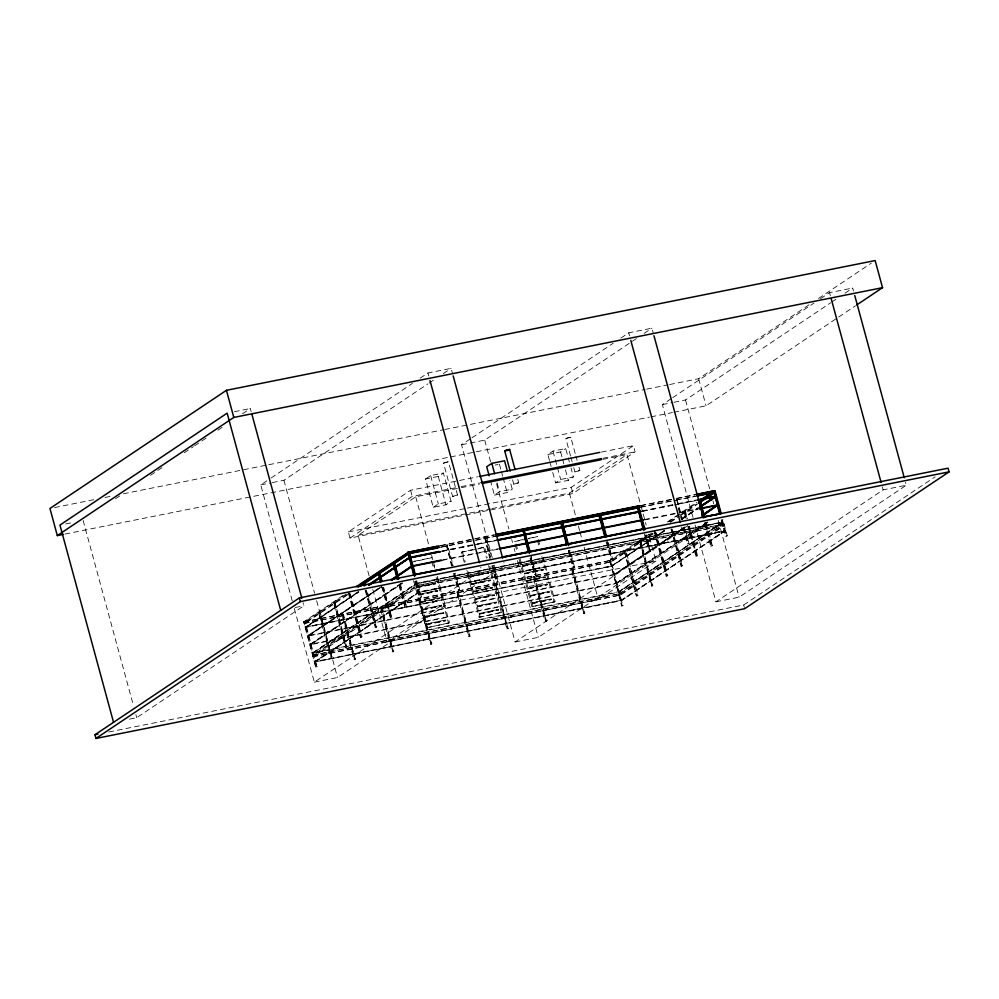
<?xml version="1.0" encoding="UTF-8"?>
<svg xmlns="http://www.w3.org/2000/svg" width="999" height="999" viewBox="0 0 999 999"><rect width="100%" height="100%" fill="white"/><g stroke="black" fill="none" stroke-linecap="round" stroke-linejoin="round"><path stroke-width="0.75" stroke-dasharray="5 3.75" d="M443.531 463.111L448.464 461.688L457.517 494.98L455.394 495.991L452.572 496.403L443.531 463.111L448.464 461.688M452.572 496.403L457.517 494.98M518.681 482.742L513.736 484.165L518.681 482.742L517.494 478.396M570.579 456.006L565.859 438.648L567.981 437.624L570.804 437.225L575.524 454.582M570.804 437.225L565.859 438.648M579.845 470.504L574.9 471.928L579.845 470.504L578.658 466.158M115.522 498.751L122.003 494.418M150.524 475.324L164.773 465.784M184.216 452.759L193.294 446.69M194.593 445.829L206.256 438.012M217.919 430.207L223.102 426.735M242.545 413.723L250.324 408.516L251.136 411.526M292.245 600.849L260.751 484.915L269.817 478.846M271.116 477.972L412.4 383.391M420.167 378.184L427.947 372.977L451.123 368.344L452.347 372.864M272.34 482.604L283.916 480.282L427.784 383.966M429.083 383.104L434.265 379.632M443.344 373.551L451.123 368.344M492.232 557.667L461.55 444.755L470.616 438.686M471.915 437.812L613.199 343.231M620.966 338.024L628.746 332.817L651.91 328.184L653.146 332.704M425.537 478.996L430.644 475.574L443.381 473.026L451.086 501.373L445.979 504.795L433.241 507.342L425.537 478.996L438.274 476.448L443.381 473.026M461.55 444.755L484.715 440.122L636.363 338.599M644.143 333.391L651.91 328.184M487.4 510.601L350.012 538.086L348.326 531.918L410.564 490.259L477.734 476.823M350.012 538.086L412.237 496.416L459.565 486.95M369.131 575.874L358.117 535.364L415.709 496.815L459.802 487.999M433.241 507.342L438.349 503.933L451.086 501.373M129.47 719.13L136.713 717.682L303.908 605.744L303.084 602.734M549.487 460.502L547.864 454.533L552.971 451.111L565.721 448.563L569.368 461.988M305.319 622.227L303.708 622.764L305.319 622.227L316.92 666.907L315.759 667.145L303.621 621.902L343.431 595.242M315.759 667.145L304.033 621.94L304.595 621.565L316.92 666.907M346.104 594.105L305.007 621.615L305.407 623.101L347.789 594.717M318.569 612.824L320.192 612.275L331.78 656.967L330.619 657.192L318.569 612.824L320.192 612.275M333.429 602.872L335.052 602.322L346.641 647.015L345.479 647.24L333.429 602.872L335.052 602.322M490.347 480.194L494.405 495.117L499.512 491.695L512.25 489.148L509.827 480.194M347.689 594.143L304.021 623.376L611.238 561.925L653.621 533.553M304.433 623.426L610.826 561.875L610.264 562.25M547.864 454.533L560.614 451.973L565.721 448.563M358.117 591.783L305.457 627.035L611.838 565.759L664.497 530.506M306.006 626.922L358.666 591.67M358.241 592.232L305.582 627.484L611.962 566.196M494.405 495.117L507.142 492.569L512.25 489.148M306.131 627.372L358.791 592.12M378.446 588.374L307.804 635.664L614.185 574.388L684.827 527.097M381.568 586.55L308.192 635.539M379.845 587.961L307.917 636.113L614.31 574.825L687.512 525.811M308.479 636.001L381.68 586.987M341.933 615.122L343.556 614.585L355.144 659.265L353.983 659.502L341.933 615.122L343.556 614.585M451.598 566.183L446.428 545.167L447.589 544.93L453.221 565.634M445.966 545.466L447.589 544.93M669.605 384.528L698.676 378.708L809.465 304.533M818.481 298.501L871.303 263.137M693.019 517.507L662.349 404.595L671.415 398.514M672.714 397.652L813.985 303.072M820.466 298.726L829.545 292.657L852.709 288.024L853.533 291.034M401.336 583.241L310.14 644.293L616.533 583.016M401.885 583.141L310.427 644.755L402.01 583.578M402.734 582.829L310.264 644.742L616.645 583.453M552.734 472.427L555.569 482.879L560.676 479.458L573.414 476.91L570.991 467.957M673.925 402.272L685.514 399.962L830.681 302.772M831.98 301.898L835.863 299.3M844.942 293.231L852.709 288.024M555.569 482.879L568.306 480.332L573.414 476.91M464.298 562.574L461.488 552.21L472.789 549.512M380.157 607.479L381.78 606.93L393.381 651.623L392.22 651.847L380.157 607.479L381.318 607.242L393.381 651.623M489.822 558.541L484.665 537.512L485.814 537.287L491.046 556.518M722.639 522.564L618.606 592.22L722.739 521.977L416.908 583.141L312.487 652.921L618.881 591.645M313.049 652.809L417.082 583.166M484.19 537.824L485.814 537.287M417.033 583.591L312.612 653.371L618.993 592.082M313.162 653.259L416.908 583.141M723.913 524.075L416.695 585.526L312.662 655.182L619.88 593.731L723.913 524.075L724.312 525.561L620.279 595.204L618.893 595.491L618.493 594.005L722.527 524.363L722.926 525.836L618.893 595.491M313.074 655.232L619.467 593.681L618.905 594.055M416.645 587L435.651 582.991L435.352 583.916L416.82 587.624L416.645 587L723.9 525.511L723.338 525.886L723.501 524.025M416.82 587.624L435.814 583.603M417.52 587.05L417.669 585.202L417.107 585.576L722.939 524.4M314.448 656.38L418.494 586.725L418.082 585.252L314.048 654.907L314.448 656.38L313.062 656.655L417.095 587.012L724.312 525.561M467.407 508.104L571.216 487.337L633.453 445.666L635.127 451.835L572.889 493.506L488.923 510.302M477.797 548.951L484.652 547.14L487.475 557.492M620.779 600.824L725.212 531.043L419.38 592.22L314.947 662L621.341 600.711L725.087 530.606L419.255 591.77L314.835 661.55L621.216 600.274L725.249 530.619L419.155 592.37M315.384 661.438L419.418 591.795M315.509 661.887L419.255 591.77M491.895 508.616L569.418 493.106L627.01 454.545L646.166 525.049M418.656 594.405L437.662 590.384L437.362 591.308L418.818 595.017L418.656 594.405L437.662 590.384M435.651 582.991L435.352 583.916M418.818 595.017L437.824 590.996M330.619 657.192L332.242 656.655M345.479 647.24L347.103 646.703M348.289 592.919L360.352 637.3L361.963 636.75L350.312 593.856M365.159 590.359L375.212 627.347L376.835 626.798L367.182 591.296M381.63 586.326L390.072 617.394L391.695 616.858L383.653 587.262M400.124 583.241L406.556 606.905L404.932 607.442L398.501 583.778M415.372 581.218L419.792 597.489L421.416 596.952L416.995 580.681M673.913 412.25L706.043 405.831L837.449 317.857M838.735 316.995L855.481 305.781M360.352 637.3L361.963 636.75M375.212 627.347L376.835 626.798M390.072 617.394L391.695 616.858M406.556 606.905L399.662 583.541M419.792 597.489L421.416 596.952M418.394 599.825L420.017 599.288L431.605 643.968L430.444 644.205L418.394 599.825L420.017 599.288M420.666 601.798L439.66 597.777L439.373 598.701L420.829 602.409L420.666 601.798L439.66 597.777M420.829 602.409L439.835 598.389M469.942 576.123L469.642 577.06L488.636 573.039L488.474 572.415L469.942 576.123L469.642 577.06M422.677 609.19L441.67 605.169L441.383 606.106L422.839 609.815L422.677 609.19L441.67 605.169M294.293 608.379L314.335 682.142L481.53 570.204L480.719 567.195M422.839 609.815L441.845 605.794M353.983 659.502L355.607 658.953M453.596 573.576L458.029 589.847L459.64 589.31L455.219 573.039M458.029 589.847L459.64 589.31M456.618 592.182L458.241 591.645L469.83 636.326L468.668 636.563L456.618 592.182L458.241 591.645M471.478 583.828L490.484 579.82L490.184 580.744L471.653 584.452L471.478 583.828L490.484 579.82M488.474 572.415L488.174 573.351M471.653 584.452L490.646 580.431M372.789 589.373L387.063 641.87L444.642 603.321L655.943 561.051L648.613 534.053M443.681 612.574L424.687 616.583L424.85 617.207L443.856 613.186L443.681 612.574L425.149 616.283L425.312 616.895M314.335 682.142L337.5 677.509L504.707 565.571L503.883 562.562M473.489 591.233L492.495 587.212L492.195 588.136L473.663 591.845L473.489 591.233L492.495 587.212M473.663 591.845L492.657 587.824M426.698 623.988L445.691 619.967L445.392 620.891L426.86 624.6L426.698 623.988L445.691 619.967M426.86 624.6L445.866 620.579M424.85 617.207L443.856 613.186M413.486 580.531L426.348 627.872L449.513 622.789L437.062 576.935M392.22 651.847L393.843 651.311M491.833 565.933L496.253 582.205L497.877 581.655L493.456 565.384M496.253 582.205L497.877 581.655M522.764 565.559L522.465 566.483L541.47 562.474L541.296 561.85L522.764 565.559L522.465 566.483M496.466 583.99L494.842 584.54L496.466 583.99L508.066 628.683L506.905 628.908L489.885 566.371M475.499 598.626L494.505 594.605L494.205 595.529L475.674 599.238L475.499 598.626L494.505 594.605M475.674 599.238L494.667 595.229M426.348 627.872L449.513 622.789M524.313 573.264L543.306 569.255L543.006 570.179L524.475 573.888L524.313 573.264L543.306 569.255M541.296 561.85L540.996 562.787M524.475 573.888L543.468 569.867M477.51 606.018L496.515 602.01L496.216 602.934L477.672 606.643L477.51 606.018L496.515 602.01M477.672 606.643L496.678 602.622M430.444 644.205L432.067 643.668M530.057 558.279L534.477 574.55L536.101 574.013L531.281 556.268M534.477 574.55L536.101 574.013M526.311 580.669L545.317 576.648L545.017 577.572L526.485 581.281L526.311 580.669L545.317 576.648M526.485 581.281L545.479 577.26M533.079 576.885L534.702 576.348L546.291 621.028L545.129 621.266L533.079 576.885L534.702 576.348M479.52 613.423L498.513 609.402L498.226 610.327L479.682 614.035L479.52 613.423L498.513 609.402M479.682 614.035L498.688 610.014M479.17 617.295L502.335 612.225L479.17 617.295L466.308 569.967M528.321 588.061L547.327 584.04L547.027 584.964L528.496 588.673L528.321 588.061L547.327 584.04M528.496 588.673L547.489 584.652M468.668 636.563L470.292 636.013M568.294 550.636L572.714 566.908L574.338 566.371L569.917 550.099M530.332 595.454L549.338 591.433L549.038 592.37L530.506 596.078L530.332 595.454L549.338 591.433M572.714 566.908L574.338 566.371M530.506 596.078L549.5 592.057M571.303 569.243L572.927 568.706L584.515 613.386L583.366 613.623L571.303 569.243L572.927 568.706M532.342 602.847L551.348 598.838L551.048 599.762L532.517 603.471L532.342 602.847L551.348 598.838M532.517 603.471L551.51 599.45M519.13 559.403L531.992 606.73L555.169 601.66L542.707 555.806M506.905 628.908L508.528 628.371M606.118 541.508L610.938 559.265L612.562 558.716L608.141 542.445M649.263 534.065L609.452 560.726L609.852 562.2L653.521 532.966M667.245 522.027L696.79 502.247M610.938 559.265L612.562 558.716M304.033 621.94L610.426 560.402L622.752 605.744L621.59 605.968L610.002 561.288L611.151 561.051L622.752 605.744M303.621 621.902L610.839 560.451L651.935 532.929M668.631 521.753L696.89 502.834M624.4 551.648L636.45 596.028L624.4 551.648L626.023 551.098L638.074 595.479L636.45 596.028M639.26 541.695L640.883 541.158L652.472 585.839L651.311 586.076L639.26 541.695L640.883 541.158M685.451 517.769L684.303 511.538L686.313 518.931M611.151 561.051L609.527 561.6M683.84 511.85L685.464 511.301L687.474 518.706M670.217 521.79L679.208 515.771M680.494 514.91L697.19 503.733M670.317 522.377L679.308 516.358M680.594 515.496L697.29 504.32M531.992 606.73L555.169 601.66M663.948 530.619L611.575 566.333L664.622 530.944M681.93 518.568L698.626 507.392M681.193 519.318L697.889 508.141M611.4 566.308L664.06 531.056M682.042 519.018L697.464 508.703M681.318 519.767L698.014 508.591M684.265 527.197L613.91 574.962M613.748 574.937L685.676 526.785M545.129 621.266L546.753 620.729M644.343 533.866L649.163 551.61L650.324 551.386L646.365 534.802M494.268 565.197L515.134 641.982L682.329 530.044L681.518 527.035M707.167 522.077L616.258 583.591L707.841 522.402M616.146 583.141L707.717 521.965M616.096 583.566L708.566 521.653M515.134 641.982L538.299 637.35L705.506 525.412M387.063 641.87L598.364 599.612L655.943 561.051M583.366 613.623L584.989 613.074M682.979 527.697L687.399 543.968L689.023 543.431L684.602 527.16M687.399 543.968L689.023 543.431M618.481 591.77L722.914 521.99L416.808 583.741M618.443 592.195L722.477 522.552M725.087 530.606L620.953 600.849M621.59 605.968L623.214 605.431M651.311 586.076L652.934 585.526M654.12 531.743L666.171 576.123L667.794 575.586L656.143 532.679M670.991 529.195L681.043 566.171L682.667 565.634L673.014 530.132M687.462 525.162L695.903 556.218L697.527 555.681L689.485 526.098M704.332 522.602L710.764 546.278L712.387 545.729L705.956 522.065M721.203 520.054L725.624 536.326L727.247 535.776L722.826 519.505M666.171 576.123L667.794 575.586M681.043 566.171L682.667 565.634M695.903 556.218L697.527 555.681M710.764 546.278L712.387 545.729M725.624 536.326L727.247 535.776M695.067 525.037L715.933 601.823L883.128 489.885L906.293 485.252L905.481 482.242M715.933 601.823L739.098 597.19L906.293 485.252M108.729 731.992L743.693 604.994L935.114 476.835M234.39 411.7L250.324 408.516M54.545 507.554L94.318 499.587M105.032 497.452L111.151 496.228M123.389 493.781L267.208 465.01M268.743 464.71L443.169 429.82M444.692 429.508L645.129 389.423M646.665 389.111L668.081 384.827M65.747 523.926L72.989 522.477M260.751 484.915L270.891 482.892M662.349 404.595L672.477 402.56M64.972 534.053L449.001 457.242M450.537 456.93L649.437 417.157M650.973 416.845L672.389 412.562M495.192 465.059L498.026 464.498M601.398 452.085L633.453 445.666M461.088 486.65L479.408 482.979M603.071 458.254L635.127 451.835M461.313 487.687L479.557 484.04M602.684 459.415L627.01 454.545M348.326 531.918L465.884 508.404M358.117 535.364L490.372 508.916M440.734 545.504L494.255 534.79M641.058 505.432L674.7 498.701M676.223 498.401L696.103 494.418M440.184 545.866L495.229 534.865M640.496 505.806L671.078 499.687M677.197 498.464L695.554 494.792M441.146 546.977L474.787 540.247M476.311 539.947L494.655 536.276M639.934 507.217L675.099 500.187M676.635 499.875L694.979 496.203M440.584 547.352L494.105 536.65M640.896 507.28L695.953 496.266M441.77 550.986L475.636 544.105M476.935 543.956L495.516 540.134M642.082 510.914L675.948 504.045M677.484 503.733L695.828 500.062M442.107 551.286L475.749 544.555M477.285 544.243L495.629 540.571M642.432 511.213L676.073 504.483M677.597 504.183L695.953 500.511M441.895 551.436L472.477 545.317M474.001 545.004L495.404 540.721M642.207 511.363L672.789 505.244M674.325 504.945L695.729 500.661M414.036 561.263L431.83 557.704L413.111 561.888M478.721 548.326L484.652 547.14M522.652 539.547L514.31 541.645L526.173 539.273M528.583 538.361L537.487 536.575L527.659 538.973M461.488 552.21L476.311 549.25M442.582 559.915L477.972 552.734M479.283 552.584L497.852 548.763M644.43 519.542L678.296 512.674M679.607 512.512L698.176 508.691M441.396 560.526L497.977 549.2M644.555 519.992L698.301 509.14M295.217 607.479L303.908 605.744M416.645 583.716L723.026 522.44M470.104 576.748L488.636 573.039M522.927 566.183L541.47 562.474M418.993 592.345L725.374 531.068M650.786 551.073L649.637 551.311L645.204 535.039M611.575 566.333L305.619 627.06M636.912 595.716L638.074 595.479M621.053 600.249L315.347 661.862M316.221 666.832L317.382 666.608M829.545 292.657L830.356 295.667M882.317 486.875L883.128 489.885M698.676 378.708L706.043 405.831M722.364 519.817L726.785 536.088M721.665 519.742L726.086 536.013M743.693 604.994L744.367 607.454M685.514 399.962L709.652 488.786M712.924 500.824L713.736 503.846M718.244 520.404L739.098 597.19M705.494 522.377L711.925 546.041M705.194 523.776L711.226 545.966M685.002 511.613L686.613 517.532M689.023 526.411L697.052 555.993M688.323 526.323L696.365 555.906M676.96 499.05L682.592 519.755M676.498 499.363L682.13 520.067M684.128 527.472L688.548 543.743M678.209 508.154L681.031 518.506M683.441 527.385L687.861 543.656M628.746 332.817L629.57 335.826M672.152 528.958L682.192 565.946M671.453 528.883L681.505 565.859M655.282 531.518L667.332 575.886M654.582 531.431L666.645 575.811M645.903 535.114L650.324 551.386M640.421 541.47L652.472 585.839M639.722 541.383L651.773 585.764M625.549 551.411L637.612 595.791M607.28 541.283L612.1 559.028M606.98 542.682L611.4 558.953M610.839 560.451L611.238 561.925M619.88 593.731L620.279 595.204M609.865 560.776L622.052 605.656M575.911 456.031L577.097 460.377M570.966 457.455L572.152 461.8M573.726 467.594L574.9 471.928M571.216 487.337L572.889 493.506M560.614 451.973L562.225 457.942M562.637 459.44L563.848 463.911M565.471 469.88L568.306 480.332M569.418 493.106L575.536 515.609M578.384 526.111L579.607 530.606M580.019 532.105L582.055 539.61M584.09 547.102L598.364 599.612M552.971 451.111L557.03 466.034M557.43 467.52L560.676 479.458M549.887 461.988L551.111 466.471M569.442 550.412L573.863 566.683M568.756 550.324L573.176 566.595M572.464 569.005L584.515 613.386M571.765 568.931L583.828 613.311M538.286 539.535L540.297 546.928M537.362 540.159L539.373 547.552M541.783 556.431L554.233 602.285M512.562 479.82L513.736 484.165M530.819 556.568L535.639 574.325M530.519 557.979L534.94 574.25M534.228 576.66L546.291 621.028M533.541 576.573L545.591 620.953M499.438 464.21L501.061 470.179M501.473 471.678L502.684 476.148M503.096 477.647L507.142 492.569M516.046 543.98L518.056 551.386M520.067 558.778L532.929 606.106M515.109 544.605L517.12 551.997M497.077 482.742L499.512 491.695M484.715 440.122L490.859 462.699M496.578 483.778L508.853 528.946M511.713 539.485L512.537 542.494M514.173 548.526L514.985 551.535M517.445 560.564L538.299 637.35M485.352 537.599L490.584 556.83M492.994 565.696L497.415 581.967M484.665 537.512L490.284 558.229M492.295 565.621L496.715 581.893M496.003 584.303L508.066 628.683M495.317 584.228L507.367 628.596M483.728 547.764L486.538 558.116M488.548 565.521L501.411 612.849M427.947 372.977L428.771 375.999M462.412 551.598L465.222 561.95M467.644 570.816L480.094 616.683M438.274 476.448L445.979 504.795M430.644 475.574L438.349 503.933M447.127 545.242L452.747 565.946M454.757 573.351L459.178 589.622M446.428 545.167L452.06 565.871M454.07 573.264L458.491 589.535M457.779 591.945L469.83 636.326M457.08 591.87L469.143 636.251M415.709 496.815L429.158 546.316M431.605 555.319L432.829 559.815M433.241 561.313L435.277 568.818M437.312 576.311L444.642 603.321M433.841 565.109L434.64 568.069M431.705 561.288L433.716 568.681M436.126 577.559L448.588 623.413M410.564 490.259L412.237 496.416M416.533 580.993L420.954 597.265M415.834 580.918L420.254 597.19M416.695 585.526L417.282 587.312M414.81 581.393L427.272 627.247M419.543 599.6L431.605 643.968M418.856 599.512L430.906 643.893M399.363 584.952L405.394 607.13M383.191 587.574L391.233 617.17M382.492 587.499L390.534 617.082M380.619 607.167L392.682 651.535M366.321 590.134L376.361 627.11M365.622 590.059L375.674 627.035M349.45 592.682L361.501 637.062M348.751 592.607L360.814 636.987M343.094 614.885L355.144 659.265M342.395 614.81L354.458 659.19M334.59 602.634L346.641 647.015M333.891 602.559L345.954 646.94M283.916 480.282L314.598 593.206M316.646 600.724L337.5 677.509M319.031 612.512L331.081 656.88M83.117 520.454L133.441 705.631M135.889 714.66L136.713 717.682M314.036 656.331L313.474 656.705L619.867 595.154L314.036 656.331M669.442 521.49L670.604 521.253L669.442 521.49"/><path stroke-width="1.5" d="M510.202 471.141L504.695 450.886L506.805 449.862L509.64 449.463L515.134 469.717M509.64 449.463L508.703 450.074M856.767 304.92L882.542 287.675L875.161 260.552L226.436 390.309L49.95 508.466L57.318 535.589L63.436 534.365M57.318 535.589L233.803 417.432L882.542 287.675M507.392 471.241L504.545 460.789L491.808 463.336L486.7 466.758L489.135 475.711M94.967 734.752L299.313 597.939L948.051 468.181L949.05 471.878L744.692 608.691L95.966 738.448L94.967 734.752L98.027 734.14M95.966 738.448L300.324 601.635L949.05 471.878M356.281 586.638L409.041 551.972L360.239 584.64M439.21 545.804L408.067 552.297L437.125 546.478M363.961 585.926L363.611 582.654L364.423 585.614M380.419 581.893L378.484 572.702L379.632 572.477L382.043 581.356M398.913 578.796L394.493 562.524L393.344 562.762L397.29 579.345M415.384 574.762L409.365 552.572L408.204 552.809L413.761 575.312M357.967 587.262L408.054 553.721L407.654 552.247M360.639 586.126L408.166 554.308M368.394 584.902L409.49 557.392M368.943 584.79L408.766 558.141M371.079 583.628L409.615 557.829M369.068 585.239L409.877 557.255M391.283 579.782L411.838 566.021L441.283 560.077M391.845 579.67L412.387 565.909M391.408 580.219L411.95 566.458L441.396 560.526M391.958 580.107L412.225 565.884M530.069 551.823L524.05 529.632L522.889 529.87L528.446 552.372M568.706 545.654L562.275 521.99L567.432 543.006M644.767 528.883L638.736 506.693L637.574 506.93L643.144 529.433M699.35 500.536L714.872 490.796L715.272 492.27L699.862 502.597M717.132 500.586L714.46 490.746L697.077 494.493M699.462 501.111L703.308 498.538M705.881 496.815L709.74 494.23M721.216 513.598L715.184 491.408L714.035 491.633L719.592 514.135M698.476 502.872L713.885 492.557L713.486 491.071M714.859 492.232L697.477 495.966M699.912 506.53L715.996 496.553L697.477 500.199M700.461 506.431L714.597 496.965M700.024 506.98L715.446 496.665M700.586 506.868L714.71 497.415M697.252 500.349L715.833 496.528M702.247 515.159L716.383 505.706M717.831 504.87L702.934 515.496M702.809 515.059L716.932 505.594M702.372 515.609L717.669 504.845M507.517 450.474L504.695 450.886M479.27 476.511L599.862 452.385M480.944 482.679L601.535 458.553M482.604 483.429L601.173 459.715M495.791 534.49L639.522 505.731M696.103 494.418L714.46 490.746M496.765 534.552L638.973 506.106M562.275 521.99L561.113 522.227L567.145 544.405M439.61 547.277L409.028 553.396L408.628 551.923M496.191 535.963L639.934 507.217M696.503 495.904L715.272 492.27M408.466 553.771L437.525 547.964M495.629 536.338L637.849 507.892M409.652 557.405L438.936 551.448M496.815 539.972L640.784 511.076M697.14 499.912L715.871 496.103M410.002 557.704L440.584 551.585M497.165 540.272L640.896 511.513M409.777 557.854L440.359 551.735M498.464 540.109L640.684 511.663M499.163 548.601L643.131 519.705M699.475 508.541L718.219 504.732M378.009 573.014L379.17 572.789L381.581 581.668M499.288 549.05L643.244 520.142M699.6 508.978L718.169 505.157M363.149 582.966L364.31 582.742M414.348 574.662L443.618 568.706M501.735 557.08L645.466 528.334M702.047 517.02L720.516 513.786L702.172 517.457M443.743 569.155L414.573 574.512M501.848 557.529L645.591 528.771M854.757 295.554L904.257 477.722M831.18 298.676L881.081 482.355M717.944 503.546L720.354 512.425M714.035 491.633L720.054 513.823M704.745 517.619L700.324 501.348L703.483 514.972M703.184 516.383L699.175 501.585L700.711 509.29M653.958 335.714L703.458 517.882M701.922 513.736L702.722 516.683M630.794 340.347L680.282 522.514M638.673 508.491L644.293 529.195M637.574 506.93L644.005 530.594M606.53 536.538L600.499 514.348L599.35 514.572L605.369 536.763M602.047 522.052L603.259 526.485M604.058 529.445L605.669 535.364M598.876 514.885L604.907 537.075M560.651 522.527L566.683 544.717M523.988 531.431L529.607 552.135M522.889 529.87L529.32 553.533M491.808 463.336L494.642 473.788M453.159 375.874L502.659 558.054M429.995 380.507L479.495 562.687M408.891 552.884L414.523 573.601M408.204 552.809L414.635 576.473M395.242 567.27L398.451 579.108M393.344 562.762L397.764 579.033M378.484 572.702L380.894 581.58M364.772 582.429L365.572 585.389M251.96 414.535L301.86 598.214M299.313 597.939L300.324 601.635M226.436 390.309L233.803 417.432M280.731 610.377L227.148 413.149L59.952 525.087L113.536 722.314"/></g></svg>
